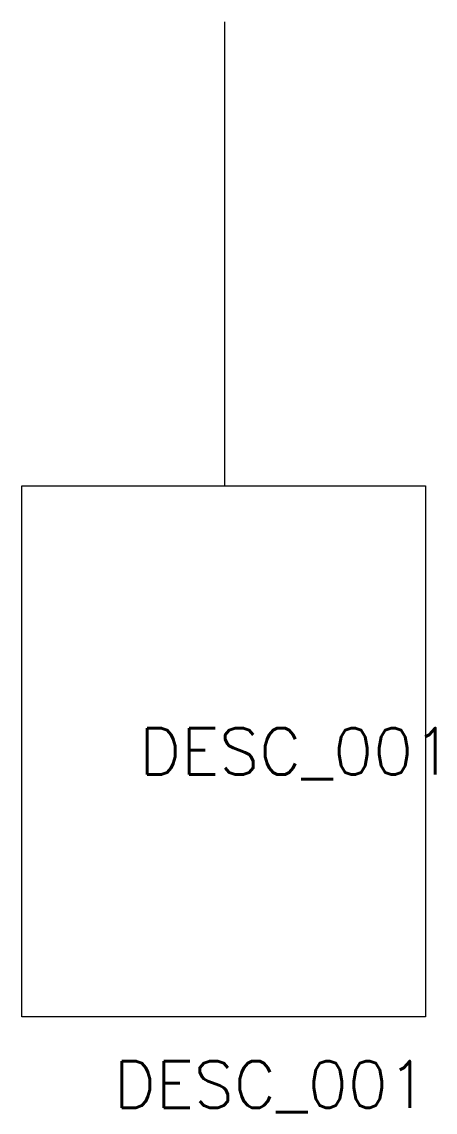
# Model space of a CAD drawing. Header units: inches. Extents: x -0.41 to 0.42, y -2.19 to 0.
import ezdxf

# ---------------------------------------------------------------- set-up
doc = ezdxf.new("R2010")
doc.units = ezdxf.units.IN
doc.header["$LTSCALE"] = 0.5
doc.header["$MEASUREMENT"] = 0
doc.styles.add('Text', font='SIMPLEX.SHX', dxfattribs={"height": 0.1})

msp = doc.modelspace()

# ---------------------------------------------------------------- linework, layer by layer
at = {"color": 6}
msp.add_line((0.0001, -0.933), (0.0001, 0), dxfattribs=at)
for p, q in [((-0.4078, -0.933), (0.4031, -0.933)), ((-0.4078, -2), (-0.4078, -0.933)), ((0.4031, -0.933), (0.4031, -2)), ((0.4031, -2), (-0.4078, -2))]:
    msp.add_line(p, q)

# ---------------------------------------------------------------- texts
at = {"color": 0, "style": 'Text'}
for p, s in [((-0.1718, -1.5134), '480V'), ((-0.2229, -2.183), 'SPARE')]:
    msp.add_attdef('DESC_001', p, s, height=0.09375, dxfattribs=at)

doc.saveas('drawing.dxf')
